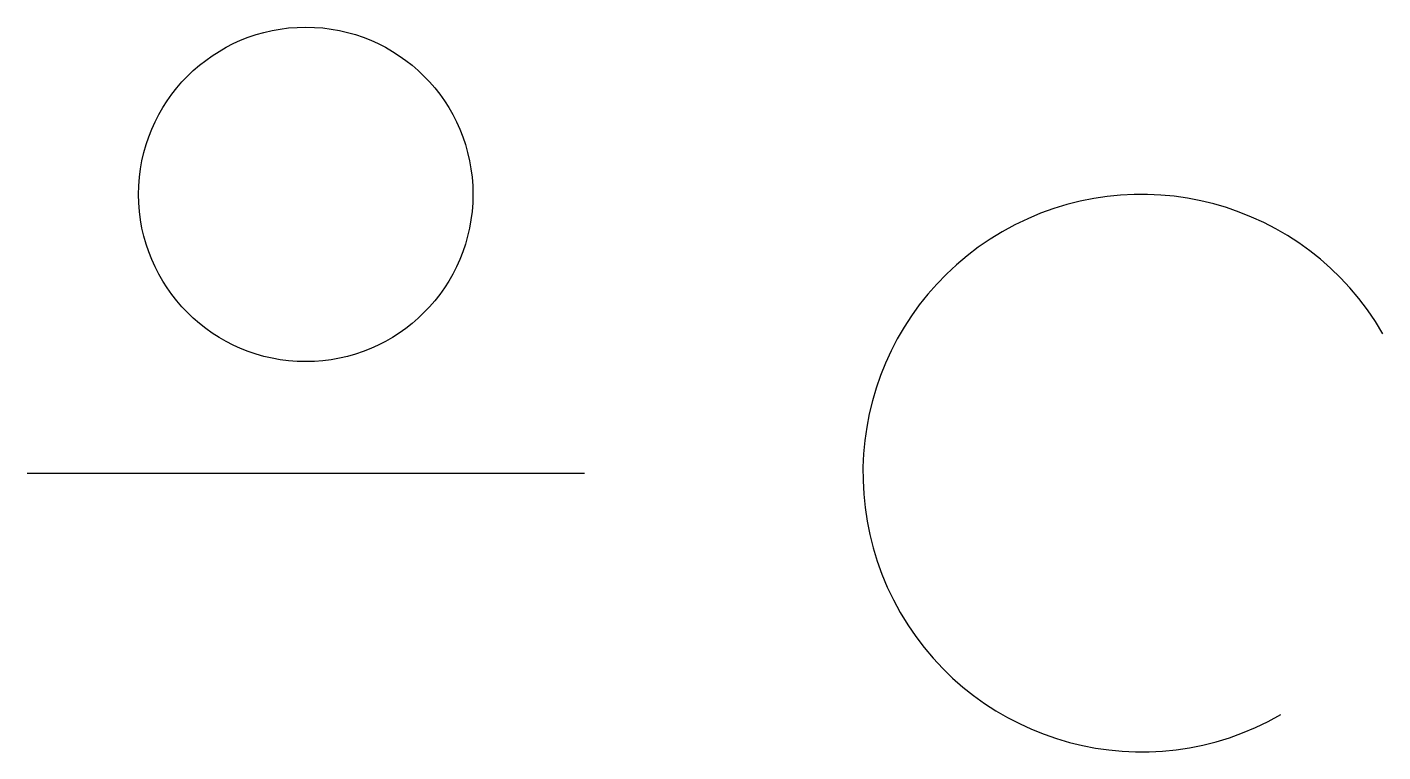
# Model space of a CAD drawing. Extents: x 0 to 24.3, y -5 to 8.
import ezdxf

# ---------------------------------------------------------------- set-up
doc = ezdxf.new("R2010")
doc.units = 0
doc.layers.get('0').update_dxf_attribs({"linetype": 'CONTINUOUS'})

msp = doc.modelspace()

# ---------------------------------------------------------------- linework, layer by layer
msp.add_line((0, 0), (10, 0))
msp.add_circle((5, 5), 3)
msp.add_arc((20, 0), 5, 30, 300)

doc.saveas('drawing.dxf')
